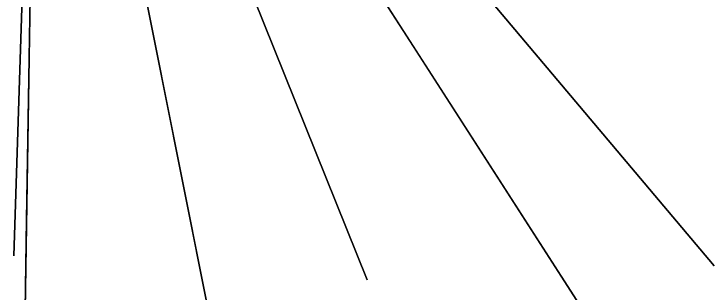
# Model space of a CAD drawing. Header units: millimetres. Extents: x -1419336 to 38707697, y -75591640 to 81.
# Drawn here: x -1419336 to 38387040, y -47171561 to -31291031 of the extents above; entities that cross this region are included whole.
import ezdxf

# ---------------------------------------------------------------- set-up
doc = ezdxf.new("R2010")
doc.units = ezdxf.units.MM
doc.layers.add('Image', color=7, linetype='Continuous')
picture_1 = doc.add_image_def('image1.jpg', size_in_pixel=(14559, 11110))
picture_2 = doc.add_image_def('image4.jpg', size_in_pixel=(14352, 10750))
picture_3 = doc.add_image_def('image7.jpg', size_in_pixel=(14599, 11063))
picture_4 = doc.add_image_def('image8.jpg', size_in_pixel=(14576, 11112))
picture_5 = doc.add_image_def('image9.jpg', size_in_pixel=(13892, 10901))
picture_6 = doc.add_image_def('image10.jpg', size_in_pixel=(14448, 10842))

msp = doc.modelspace()

# ---------------------------------------------------------------- pictures from other files: only their frames are drawn
at = {"layer": 'Image'}
image = msp.add_image(picture_2, insert=(-57, -1795), size_in_units=(25769374, 19301233), rotation=-91.803655, dxfattribs=at)
image.dxf.v_pixel = (-56.57678, -1794.5719)
image.dxf.flags = 7
image = msp.add_image(picture_3, insert=(-48, -2946), size_in_units=(43008209, 32590570), rotation=-90.9353075, dxfattribs=at)
image.dxf.v_pixel = (-48.15195, -2945.5135)
image.dxf.flags = 7
image = msp.add_image(picture_1, insert=(480, -2397), size_in_units=(35593246, 27160442), rotation=-78.6857265, dxfattribs=at)
image.dxf.v_pixel = (479.57482, -2397.1836)
image.dxf.flags = 7
image = msp.add_image(picture_4, insert=(727, -1807), size_in_units=(28387419, 21640204), rotation=-68.0884832, dxfattribs=at)
image.dxf.v_pixel = (726.71027, -1806.7935)
image.dxf.flags = 7
image = msp.add_image(picture_6, insert=(1518, -1804), size_in_units=(34066224, 25562845), rotation=-49.9287685, dxfattribs=at)
image.dxf.v_pixel = (1517.77795, -1804.26915)
image.dxf.flags = 7
image = msp.add_image(picture_5, insert=(1534, -2386), size_in_units=(39400248, 30916269), rotation=-57.2638311, dxfattribs=at)
image.dxf.v_pixel = (1533.663, -2385.64698)
image.dxf.flags = 7

doc.saveas('drawing.dxf')
